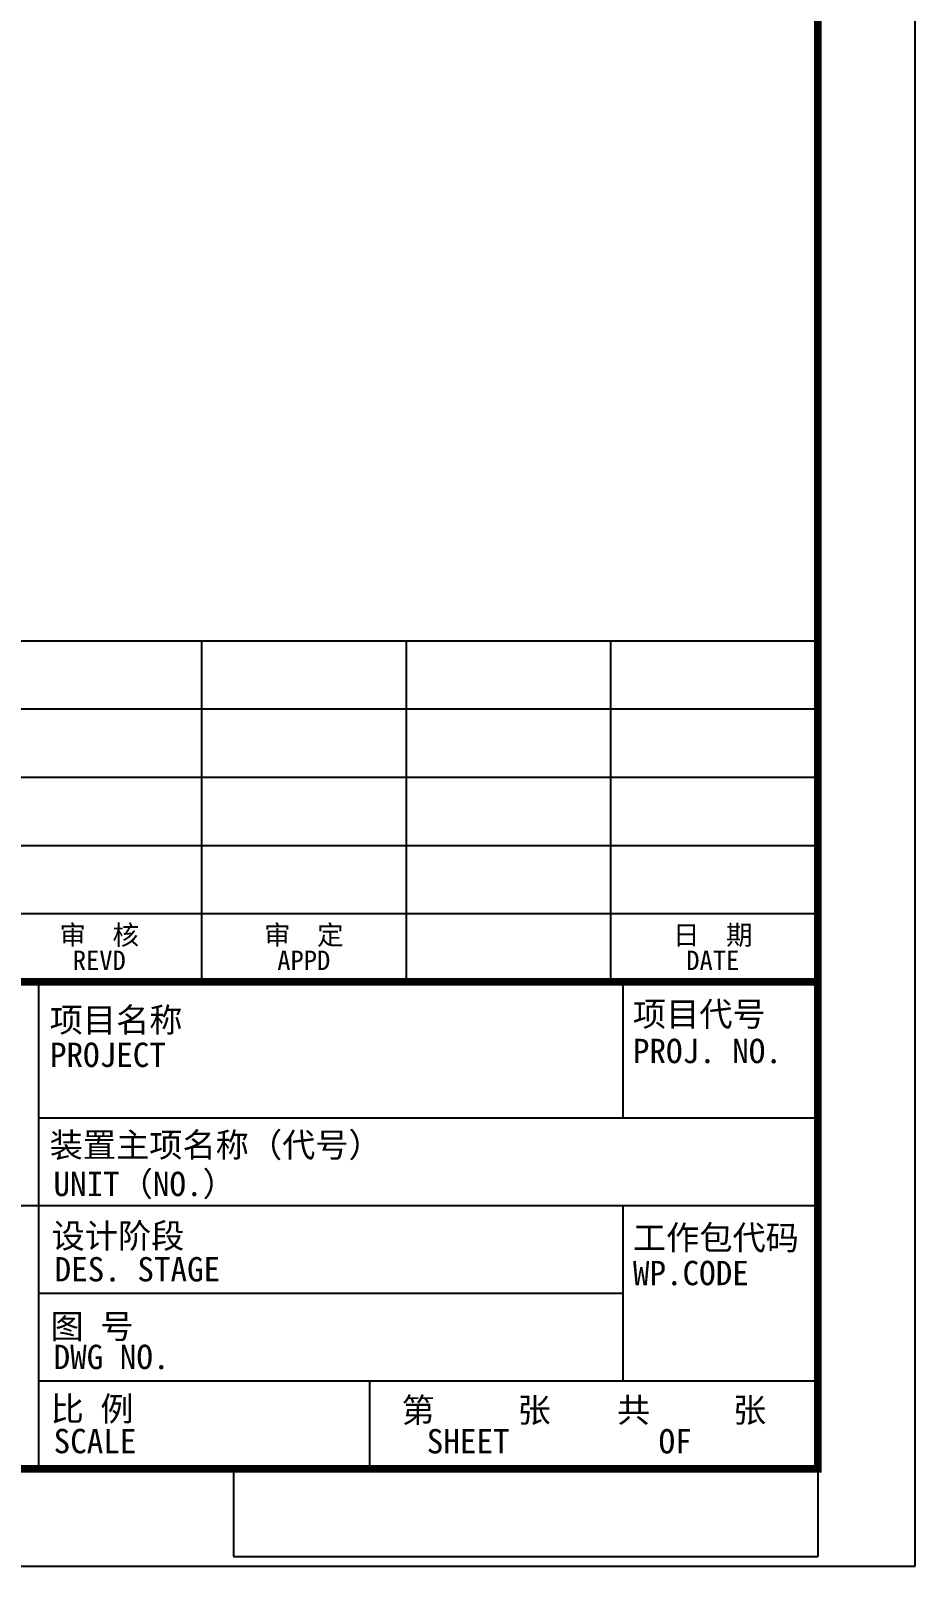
# Model space of a CAD drawing. Extents: x 0 to 594, y 0 to 1261.
# Drawn here: x 503.2 to 594, y 0 to 157.6 of the extents above; entities that cross this region are included whole.
import ezdxf
from ezdxf.enums import TextEntityAlignment as Align

# ---------------------------------------------------------------- set-up
doc = ezdxf.new("R2010")
doc.units = 0
doc.header["$MEASUREMENT"] = 0
doc.layers.get('0').update_dxf_attribs({"linetype": 'CONTINUOUS'})
doc.styles.add('HUALUC', font='SimSun.ttf')

msp = doc.modelspace()

# ---------------------------------------------------------------- linework, layer by layer
for p, q in [((594, 0), (594, 1261)), ((403.7045905798886, 95), (583.7045905798886, 95)), ((520.7045905798889, 95), (520.7045905798891, 59.99999999999999)), ((541.7045905798884, 95), (541.7045905798886, 59.99999999999999)), ((562.7045905798886, 95), (562.7045905798886, 59.99999999999997)), ((403.7045905798886, 88), (583.7045905798886, 88)), ((403.7045905798886, 81), (583.7045905798886, 81)), ((403.7045905798886, 74), (583.7045905798886, 74)), ((403.7045905798886, 67), (583.7045905798886, 67)), ((504, 10), (504, 60)), ((564, 46), (564, 60)), ((584, 46), (504, 46)), ((584, 37), (404, 37)), ((564, 19), (564, 37)), ((564, 28), (504, 28)), ((584, 19), (504, 19)), ((538, 10), (538, 19)), ((524, 10), (524, 1)), ((584, 10), (584, 1)), ((0, 0), (594, 0)), ((524, 1), (584, 1))]:
    msp.add_line(p, q)
at = {"const_width": 0.8}
msp.add_lwpolyline([(10, 1236), (584, 1236), (584, 10), (10, 10)], close=True, dxfattribs=at)
msp.add_lwpolyline([(404, 10), (404, 60), (584, 60)], dxfattribs=at)

# ---------------------------------------------------------------- texts
at = {"color": 7, "style": 'HUALUC'}
for s, p in [('审  核', (510.2045905798889, 63.8)), ('审  定', (531.2045905798884, 63.8)), ('日  期', (573.204590579888, 63.8)), ('REVD', (510.2045905798889, 61.2)), ('APPD', (531.2045905798884, 61.2)), ('DATE', (573.204590579888, 61.2))]:
    msp.add_text(s, height=2, dxfattribs=at).set_placement(p, align=Align.CENTER)
for s, p in [('项目名称', (505.1096757491546, 54.83268175600139)), ('项目代号', (565, 55.43265024341218)), ('PROJECT', (505.1375972101573, 51.25414171178197)), ('PROJ. NO.', (565, 51.64727257323537)), ('装置主项名称（代号）', (505.1096757491546, 41.99995024341216)), ('UNIT（NO.）', (505.5, 37.99999999999997)), ('设计阶段', (505.3063063604616, 32.67042097482262)), ('工作包代码', (565, 32.4818572842828)), ('DES. STAGE', (505.6143358129716, 29.23939560154169)), ('WP.CODE', (565, 28.85440102494497)), ('图 号', (505.1976557274008, 23.37999975509063)), ('DWG NO.', (505.514224063855, 20.24259823538828)), ('比 例', (505.2116024135287, 14.91106578650079)), ('第     张    共     张', (541.2414062340368, 14.78274918279829)), ('SCALE', (505.514224063855, 11.60218853467599)), ('SHEET         OF', (543.8304790018254, 11.58287762485772))]:
    msp.add_text(s, height=2.5, dxfattribs=at).set_placement(p)

doc.saveas('drawing.dxf')
